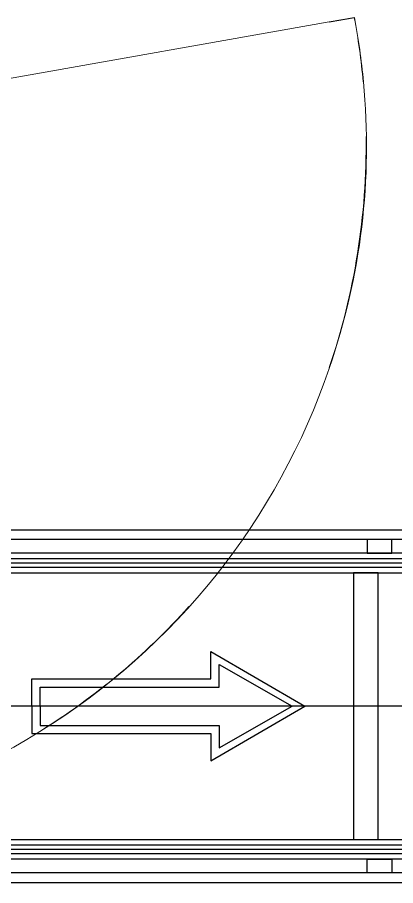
# Model space of a CAD drawing. Header units: millimetres. Extents: x 2509 to 128734, y 2492 to 91667.
# Drawn here: x 93443 to 94828, y 71478 to 74655 of the extents above; entities that cross this region are included whole.
import ezdxf

# ---------------------------------------------------------------- set-up
doc = ezdxf.new("R2010")
doc.units = ezdxf.units.MM
for name, color, linetype in [('SSH_搬运系统', 7, 'Continuous'), ('规划设计-方案设计-文字标识', 255, 'Continuous'), ('规划设计-立库系统-编码', 255, 'Continuous'), ('规划设计-立库系统-链式输送机', 5, 'Continuous')]:
    doc.layers.add(name, color=color, linetype=linetype)
doc.styles.add('标注', font='msyh.ttf', dxfattribs={"height": 20})

# ---------------------------------------------------------------- blocks, each defined once
blk = doc.blocks.new('SSH_机械臂')
at = {"layer": 'SSH_搬运系统', "lineweight": 15}
for p, q in [((4052.9, 5073.1, 0), (4069.1, 5164.8, 0)), ((4053.9, 5073.1, 0), (4070.2, 5165.6, 0)), ((4053.9, 5073.1, 0), (3711, 3134.1, 0))]:
    blk.add_line(p, q, dxfattribs=at)
for centre, radius, start, end in [((3599, 2720.8, 0), 2488.9, 84.5718, 109.0684), ((3603.3, 2684.1, 0), 2524, 89.295, 108.8241), ((3603.3, 2684.1, 0), 2525, 79.3441, 84.7496), ((3603.3, 2684.1, 0), 2524, 79.3665, 84.7475), ((3603.3, 2684.1, 0), 2525, 108.8906, 148.2417), ((3603.3, 2684.1, 0), 2524, 132.0188, 148.2277), ((3603.3, 2684.1, 0), 2525, 148.2417, 188.199)]:
    blk.add_arc(centre, radius, start, end, dxfattribs=at)
blk = doc.blocks.new('*U166')
at = {"layer": '规划设计-立库系统-链式输送机', "color": 4}
for p, q in [((0, 539.8), (1800, 539.8)), ((0, 508.2), (1800, 508.2)), ((0, -508.2), (1800, -508.2)), ((0, -539.8), (1800, -539.8))]:
    blk.add_line(p, q, dxfattribs=at)
at = {"layer": '规划设计-立库系统-链式输送机', "color": 1}
for p, q in [((0, 524), (1800, 524)), ((-15.8, 0), (1812.1, 0)), ((0, -524), (1800, -524))]:
    blk.add_line(p, q, dxfattribs=at)
at = {"layer": '规划设计-立库系统-链式输送机', "color": 4}
for points in [[(40.9, 611.2, 0.065543), (50, 610), (1750, 610, 0.065543), (1759.1, 611.2), (1759.1, 611.2), (1797.4, 621.5, 0.381878), (1804.8, 633.6), (1800.8, 648.5, 0.381878), (1788.4, 655.3), (1750, 645), (50, 645), (11.6, 655.3, 0.381878), (-0.8, 648.5), (-4.8, 633.6, 0.381878), (2.6, 621.5), (40.9, 611.2)], [(40.9, -611.2, -0.065543), (50, -610), (1750, -610, -0.065543), (1759.1, -611.2), (1759.1, -611.2), (1797.4, -621.5, -0.381878), (1804.8, -633.6), (1800.8, -648.5, -0.381878), (1788.4, -655.3), (1750, -645), (50, -645), (11.6, -655.3, -0.381878), (-0.8, -648.5), (-4.8, -633.6, -0.381878), (2.6, -621.5), (40.9, -611.2)]]:
    blk.add_lwpolyline(points, format="xyb", close=True, dxfattribs=at)
for points in [[(100.7, 610), (190.7, 610), (190.7, 560), (100.7, 560)], [(1699.3, 610), (1609.3, 610), (1609.3, 560), (1699.3, 560)], [(0, 560), (1800, 560), (1800, 488), (0, 488)], [(150, 488), (240, 488), (240, -488), (150, -488)], [(1650, 488), (1560, 488), (1560, -488), (1650, -488)], [(0, -560), (1800, -560), (1800, -488), (0, -488)], [(100.7, -610), (190.7, -610), (190.7, -560), (100.7, -560)], [(1699.3, -610), (1609.3, -610), (1609.3, -560), (1699.3, -560)]]:
    blk.add_lwpolyline(points, close=True, dxfattribs=at)
at = {"layer": '规划设计-立库系统-链式输送机', "color": 0, "style": '标注'}
for tag, p in [('编号', (313.9, 142.4)), ('设备高度', (311.2, -149.6))]:
    blk.add_attdef(tag, p, '', height=50, dxfattribs=at)
blk = doc.blocks.new('*U162')
at = {"layer": '规划设计-立库系统-编码', "color": 3}
for p, q in [((0, 100), (30, 100)), ((656, 70), (686, 70)), ((0, -100), (30, -100))]:
    blk.add_line(p, q, dxfattribs=at)
for points in [[(0, 0), (0, 100), (656, 100), (656, 200), (1000, 0)], [(30, 0), (30, 70), (686, 70), (686, 152.6), (952.8, 0)], [(0, 0), (0, -100), (656, -100), (656, -200), (1000, 0)], [(30, 0), (30, -70), (686, -70), (686, -152.6), (952.8, 0)]]:
    blk.add_lwpolyline(points, dxfattribs=at)

msp = doc.modelspace()

# ---------------------------------------------------------------- block references
at = {"layer": 'SSH_搬运系统', "xscale": -1, "rotation": 270}
msp.add_blockref('SSH_机械臂', (89511.768, 70585.224, 0), dxfattribs=at)
at = {"layer": '规划设计-方案设计-文字标识', "color": 3}
msp.add_blockref('*U162', (93495.733, 72134.656), dxfattribs=at)
at = {"layer": '规划设计-立库系统-链式输送机', "xscale": -1}
msp.add_blockref('*U166', (94914.266, 72134.656), dxfattribs=at)

doc.saveas('drawing.dxf')
